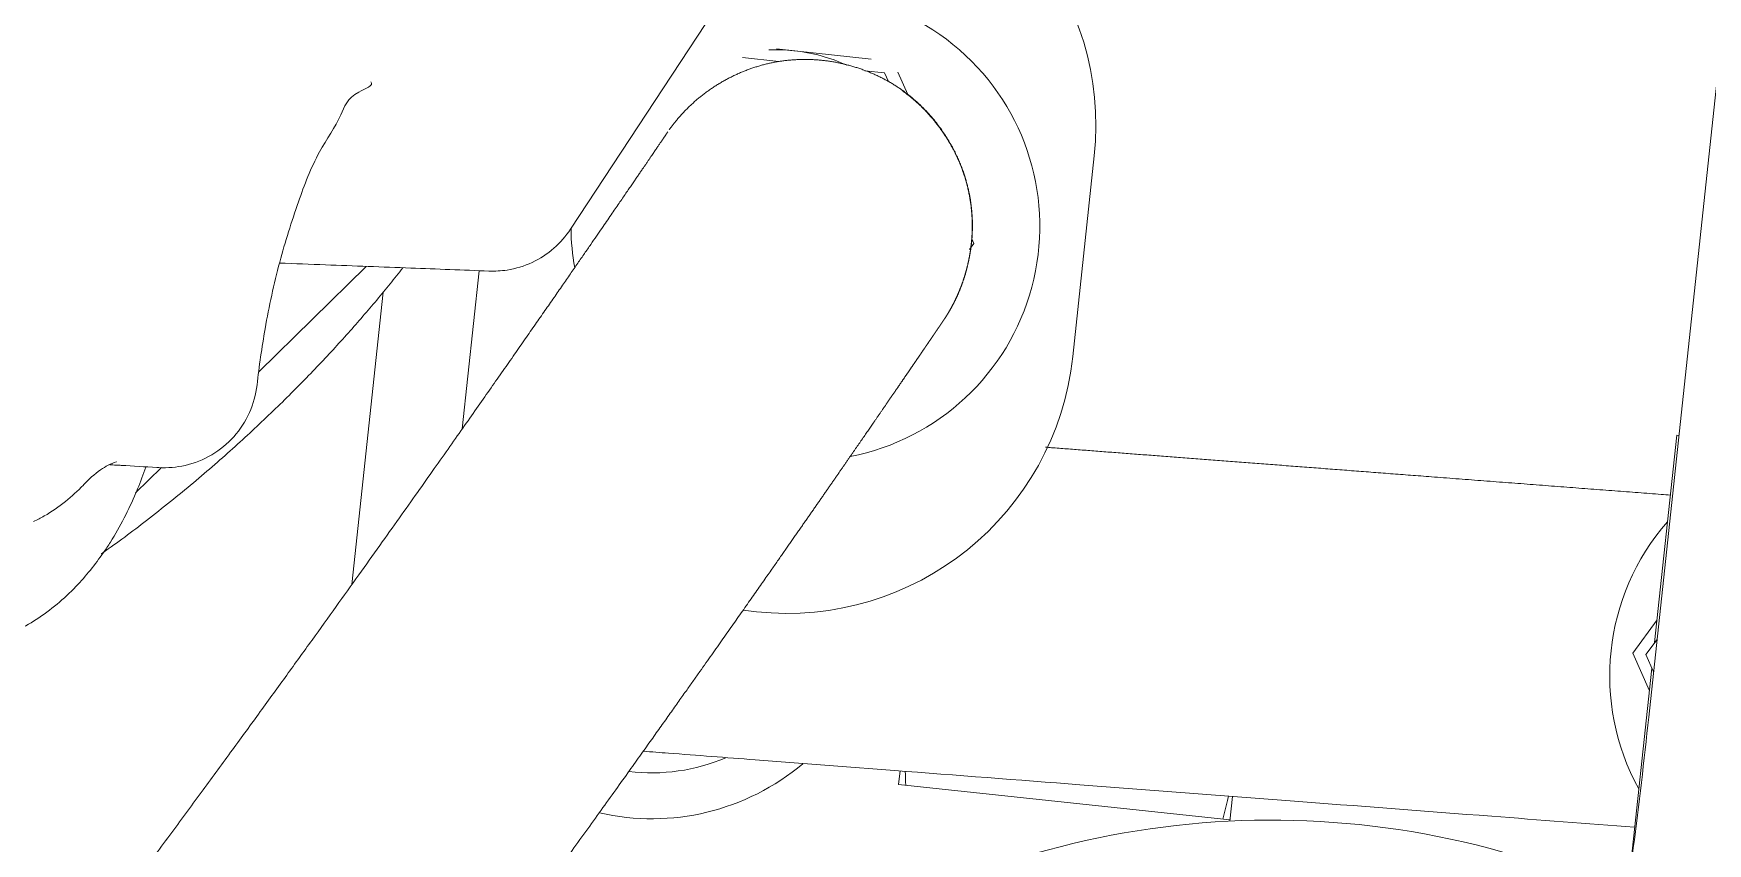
# Model space of a CAD drawing. Header units: millimetres. Extents: x 8265 to 78888, y 1905 to 34251.
# Drawn here: x 38898.07 to 38908.85, y 24235.48 to 24240.69 of the extents above; entities that cross this region are included whole.
import ezdxf

# ---------------------------------------------------------------- set-up
doc = ezdxf.new("R2010")
doc.units = ezdxf.units.MM
doc.layers.add('495_IMPIANTI_001-AM_0', color=6, linetype='Continuous', lineweight=0)

# ---------------------------------------------------------------- blocks, each defined once
blk = doc.blocks.new('gruppo elettrogeno')
at = {"layer": '495_IMPIANTI_001-AM_0'}
for p, q in [((57.85338645234879, -241.5630664456339), (57.85338645234879, -240.0717506110022)), ((60.45038645235036, -240.4557618598346), (60.45038645235036, -240.2951723342021)), ((60.45038645235036, -240.3032506110039), (62.59438645235059, -240.3032506110039)), ((62.59438645235059, -240.3912483692629), (62.59438645235059, -240.3032506110039)), ((57.84002476836031, -249.4792306110039), (57.84002476836031, -241.2487506110056)), ((66.2308864523493, -243.1010033670618), (66.2308864523493, -241.2085577338521)), ((63.70985570047014, -241.3117506110038), (63.62336424842943, -241.3117506110038)), ((57.98628362160889, -241.6462511635045), (57.85338645234879, -241.4160665141726)), ((68.31069748542905, -241.3943395949436), (68.31165466065977, -241.393754603193)), ((57.90083610075999, -241.6462506110047), (57.84002476836031, -241.540922293615)), ((57.84002476836031, -241.7515789283834), (57.90083610075999, -241.6462506110047)), ((57.85338645234879, -241.8764358128437), (57.98628362160889, -241.6462511635045)), ((67.52991605574971, -241.8285333295435), (67.67774477274907, -241.6487053702631)), ((68.01693163422897, -241.6623264730633), (68.01742636432027, -241.6616900570743)), ((57.85338645234879, -243.0717506110022), (57.85338645234879, -241.7294358128429)), ((67.8224825217003, -241.832299758903), (67.82193498812921, -241.8323255838231)), ((65.63088645234893, -243.3051622753346), (65.63088645234893, -242.2808289043542)), ((66.35684204266909, -243.2555328337339), (66.9714560993707, -242.5078784279549)), ((57.84002476836031, -243.0717506110022), (57.85338645234879, -243.0717506110022)), ((61.77336424842906, -243.1617506110024), (61.77336424842906, -244.4617506110017)), ((65.56719895744027, -243.3095085188224), (65.56804566979008, -243.3094521772955)), ((65.07436497351955, -243.6338914397538), (63.47284673785907, -246.7505787663222)), ((62.50754188063001, -243.776326960543), (62.4839148992196, -243.8172500927622)), ((62.4839148992196, -243.8172500927622), (62.50040335658923, -243.8458089386741)), ((63.00935197683975, -244.7273338073728), (63.08791298039068, -244.8634054570221)), ((63.14129545825017, -244.7968676573955), (63.17153877061901, -244.8492506110024)), ((63.17153877061901, -244.8492506110024), (63.30038625610905, -244.8492506110024)), ((63.85731823967944, -244.8492506110024), (64.09108531500897, -244.8492506110024)), ((63.26678231440019, -244.9287500927649), (63.8799461824492, -244.9287500927649))]:
    blk.add_line(p, q, dxfattribs=at)
for centre, radius, start, end in [((59.59838645234959, -234.8617506110031), 5.5, 251.5014292590386, 308.2694788839674), ((64.31148645235044, -241.414750611003), 1.50875, 83.20477521606219, 136.2201251338217), ((64.31148645235044, -241.414750611003), 1.21285, 89.15743502886781, 119.2177799740984), ((56.61796380261876, -241.6462506110047), 1.50875, 325.0336045898588, 34.96639541014119), ((63.62336424842943, -243.1617506110024), 1.85, 90, 180), ((63.57336424843015, -243.8117506110038), 1.50875, 107.1263327077275, 299.0101046303782), ((63.57336424843015, -243.8117506110038), 1.50875, 6.596904589459482, 16.24322648035175), ((63.62336424842943, -244.4617506110017), 1.85, 180, 270), ((63.76736424842966, -243.8172506110031), 1.1115, 251.7410432476041, 269.9446717264698), ((63.76736424842966, -243.8172506110031), 1.1115, 270.0553282735302, 278.2922433257318)]:
    blk.add_arc(centre, radius, start, end, dxfattribs=at)
for points, start_tangent, end_tangent in [([(64.52365217985061, -244.3142980951643), (64.5246309601389, -244.3124556721823), (64.52583479178065, -244.3101901709133), (64.52726939555032, -244.3074910962614), (64.52893951206897, -244.304349811443), (64.53084948340984, -244.3007584426532), (64.53300349078927, -244.2967094315945), (64.53540566481024, -244.2921953283048), (64.53806014178008, -244.2872086854632), (64.54097109496979, -244.2817420001238), (64.54414275322051, -244.2757876792029), (64.54757941265962, -244.2693380178944), (64.55128545664957, -244.2623851628641), (64.55526540912979, -244.2549210106527), (64.55952375794004, -244.2469375390947), (64.56406505634914, -244.2384266199633), (64.56889512167982, -244.2293777744935), (64.57403550070012, -244.2197510929445), (64.57952121086055, -244.2094815180835), (64.58539277175987, -244.1984938053547), (64.5916962525589, -244.1867024601024), (64.59848231091019, -244.1740135630544), (64.60578754597918, -244.1603596434843), (64.6136342690188, -244.1457000614037), (64.6220440472789, -244.1299956687735), (64.63103808718006, -244.1132080964426), (64.64063714631993, -244.0952999202827), (64.65086494078969, -244.0762283113518), (64.66176754316984, -244.0559089119824), (64.67340319470895, -244.0342349264947), (64.6858348409296, -244.0110910910453), (64.69913024462039, -243.9863535082741), (64.71336524473008, -243.9598836389823), (64.72863975035034, -243.9314986641921), (64.74506878194006, -243.900988299084), (64.76277687868969, -243.868125316204), (64.78189387679959, -243.8326735001729), (64.80254964812048, -243.7943975071439), (64.82488145730895, -243.753049334523), (64.84904679646024, -243.7083447396517), (64.875252915499, -243.6599089611527), (64.9037310659005, -243.607324849404), (64.93472178097909, -243.5501604441242), (64.96845880711044, -243.4879989168921), (65.0051779232399, -243.420422567805), (65.04498709835934, -243.3472516640841), (65.0878593417001, -243.2685562748347), (65.13373953701921, -243.1844589521434), (65.18259841658073, -243.0950356174517), (65.23447050564027, -243.0002466265514), (65.2893899442297, -242.9000547527949), (65.34749834033937, -242.7942290519322), (65.40908231218964, -242.6822786379353), (65.47446017157017, -242.5636610090341), (65.54403502694913, -242.4376872632829), (65.61826516545989, -242.3035780745531), (65.69763275158039, -242.1605223988017), (65.78269054279008, -242.007595756183), (65.87407027476002, -241.8437489394137), (65.9724358848598, -241.667896260712), (66.07852742650903, -241.4788418675644), (66.19312989653008, -241.2753418773655), (66.31649783556895, -241.0571275311131), (66.44769226943026, -240.8260568970954), (66.58554458212893, -240.5843831360116), (66.72986556557044, -240.3326375051556), (66.88179555862007, -240.0690674306616), (67.04257924225021, -239.7918172486834), (67.21346047802945, -239.4991313057735), (67.3948466956299, -239.1907932847143), (67.5826824734504, -238.8741799461941), (67.7712701226992, -238.5592297730846), (67.95481521184047, -238.2557193726543), (68.12832236609029, -237.971748683035), (68.29026785737005, -237.7094754640539), (68.44016904019009, -237.4692783926339), (68.5779006460998, -237.2509244158036), (68.70430615853002, -237.0526476483947), (68.82176418108065, -236.8703577797141), (68.93255317375042, -236.7002642936541), (69.03736773735909, -236.5411104834247), (69.1363619731892, -236.3924842992828), (69.22971878713906, -236.2539328563953), (69.31771955783006, -236.1248637117033), (69.40068372729002, -236.0046409790821), (69.47893652051062, -235.8926352322242), (69.5528229868687, -235.7882049747432), (69.62268868861065, -235.6907259056434), (69.68886462866067, -235.5996123386039), (69.75158914667918, -235.5144219423828), (69.81103560205884, -235.4348109043722), (69.86736396430024, -235.3604606782037), (69.92071927956022, -235.2910791034237), (69.97123672558882, -235.2263929259325), (70.01902431450071, -235.1661688198046), (70.06418107415993, -235.1101886144943), (70.10679772964977, -235.0582478393417), (70.14695894963006, -235.0101524651554), (70.18473998845911, -234.9657224371122), (70.19406512699061, -234.954885045533)], (0.4691126686862774, 0.8831383266952234), (0.65315203843975, 0.7572267921052446)), ([(66.97633891238002, -235.7651896127436), (66.77008666978872, -236.087432724843), (66.52024833118958, -236.4847347761324), (66.2891814659597, -236.8582878238931), (66.07495435927922, -237.2093589289334), (65.89682081188039, -237.5044799268226), (65.73002778250884, -237.7832711069941), (65.57138097638017, -238.0505282991735), (65.42012361572051, -238.3071331061155), (65.27547633817994, -238.554090222734), (65.14037103082046, -238.7860836816553), (65.03049041616032, -238.9756759359925), (64.92827869685061, -239.1527497911457), (64.83180886414993, -239.3204919337049), (64.73963218943027, -239.4813154258345), (64.65044047012998, -239.637429114563), (64.56405429697952, -239.789090839663), (64.48096011880989, -239.9353919373325), (64.40162783720916, -240.0754472485723), (64.32649985148964, -240.2084158475745), (64.26264066047952, -240.3216937398038), (64.20700867278902, -240.4205660292146), (64.15450429611883, -240.5140394366545), (64.1047564008204, -240.6027476383542), (64.05740444068033, -240.6873112858639), (64.01391438203973, -240.7650874036526), (63.97819946213895, -240.8290366564624), (63.94403030146896, -240.8902837231044), (63.91122468464891, -240.9491468581446), (63.87960600718907, -241.0059359317647), (63.84900226800892, -241.0609540522355), (63.81924604417873, -241.1144974557146), (63.79017449327876, -241.1668553697027), (63.76164352745036, -241.2182843404016), (63.7336412711993, -241.2688032551423), (63.70622389998971, -241.318308209703), (63.67944608720063, -241.3666977455441), (63.65336033188942, -241.4138740937242), (63.62801696094903, -241.4597432038436), (63.60346413805928, -241.5042147623544), (63.57974793074027, -241.5472021029536), (63.55749522792939, -241.587564565064), (63.53949518069021, -241.6202331976137), (63.52228670107979, -241.6514817214129), (63.50576324735994, -241.6815015393231), (63.48983043398039, -241.7104624200629), (63.47439617569034, -241.7385303385936), (63.45937060765937, -241.7658675847824), (63.44466602630928, -241.7926328403855), (63.43020569660985, -241.8189651119437), (63.41596737600958, -241.8449043664232), (63.40194869449988, -241.8704544220645), (63.38814730876948, -241.8956190632643), (63.37456087091959, -241.9204020971929), (63.36118702946987, -241.9448073517242), (63.34802343025876, -241.9688386733915), (63.33506771738939, -241.9924999254627), (63.32231753409906, -242.0157949859722), (63.30977052362869, -242.0387277458949), (63.29742433007959, -242.0613021072431), (63.2852765992393, -242.0835219813644), (63.27332497934913, -242.1053912871148), (63.26156712193006, -242.1269139492442), (63.25000065598942, -242.1480939452349), (63.23862278045999, -242.1689360519022), (63.22743035667918, -242.1894456770324), (63.21642026349946, -242.2096282089924), (63.20558940881892, -242.2294889954655), (63.19493473015973, -242.2490333417745), (63.1844531953393, -242.2682665094117), (63.17414180305968, -242.2871937145619), (63.16399758346961, -242.305820126724), (63.15401759865927, -242.3241508674228), (63.14419894322054, -242.3421910089319), (63.13453874462903, -242.3599455731646), (63.12503416369873, -242.377419530495), (63.11568239504049, -242.3946177987536), (63.10648066734029, -242.4115452422056), (63.09742624377941, -242.4282066706337), (63.0885164261199, -242.4446068315237), (63.07975122517018, -242.4607454920233), (63.0711379184595, -242.4766090364947), (63.06268474271928, -242.4921820694044), (63.0543996171491, -242.5074497663745), (63.04629014838974, -242.5223978666227), (63.03836363662958, -242.5370126630123), (63.03062708308062, -242.5512809896945), (63.02308719876964, -242.5651902073523), (63.01575041469005, -242.5787281858657), (63.0086228932505, -242.5918832844445), (63.0018352590796, -242.6044140578933), (62.9965261690395, -242.6142173111157), (62.99173922900991, -242.6230579587836), (62.98712705712023, -242.6315772318749), (62.98258325087954, -242.6399715651942), (62.97810559669961, -242.6482449934856), (62.97369249422991, -242.6564004213042), (62.96934236637026, -242.6644407126632), (62.96505365899066, -242.6723686912819), (62.96082484084945, -242.6801871409234), (62.95665440334051, -242.6878988055914), (62.95254086028035, -242.6955063898649), (62.94848274777905, -242.7030125591746), (62.94447862402922, -242.7104199400355), (62.94052706912044, -242.7177311203641), (62.93662668485013, -242.7249486497321), (62.93277609433062, -242.7320750400622), (62.92897394139072, -242.7391127666424), (62.92521889171985, -242.7460642660744), (62.92150963206041, -242.7529319374744), (62.91784487010045, -242.7597181428655), (62.91422333426999, -242.7664252073346), (62.91064391045984, -242.7730551657451), (62.90710598089026, -242.7796091348036), (62.90360903920919, -242.7860880255548), (62.90015258357016, -242.7924927413924), (62.89673611657054, -242.798824178074), (62.89335914532967, -242.8050832237141), (62.8900211814198, -242.8112707587725), (62.88672174089879, -242.8173876560222), (62.88346034431925, -242.8234347805856), (62.88023651667027, -242.829412989865), (62.87704978743932, -242.8353231335941), (62.8738996905704, -242.841166053805), (62.87078576444037, -242.8469425848316), (62.86770755190992, -242.8526535533247), (62.86466460026895, -242.8582997782332), (62.86165646122026, -242.8638820708338), (62.85868269091952, -242.8694012346941), (62.85574284994073, -242.8748580657129), (62.8528365032289, -242.8802533521421), (62.84996322016013, -242.8855878745317), (62.84712257446881, -242.8908624058031), (62.84431414430037, -242.8960777112452), (62.84153751210033, -242.9012345484925), (62.8387922688089, -242.9063336599838), (62.83607803605992, -242.9113757315145), (62.83339444962985, -242.9163614230429), (62.8307411486694, -242.921291388674), (62.82811777563984, -242.926166276703), (62.82552397634026, -242.9309867296552), (62.82295939990945, -242.9357533842349), (62.82042369876945, -242.9404668713551), (62.81791652866923, -242.9451278161623), (62.81543754865015, -242.9497368380116), (62.81298642106049, -242.9542945504954), (62.81056281150995, -242.9588015614036), (62.80816638892065, -242.9632584728251), (62.80579682545977, -242.9676658810322), (62.80345379655955, -242.9720243766214), (62.80113698089917, -242.9763345444235), (62.79884606041924, -242.9805969635427), (62.79658072026905, -242.9848122074045), (62.79434064883935, -242.9889808437156), (62.79212553772049, -242.9931034345145), (62.78993508169879, -242.9971805361538), (62.78776897878015, -243.0012126993615), (62.78562693011918, -243.0052004691943), (62.78350864005915, -243.0091443850915), (62.78141381607929, -243.0130449808939), (62.77934216884023, -243.0169027848324), (62.77729341210033, -243.0207183195644), (62.7752672664592, -243.0244920952618), (62.77326346492919, -243.0282245993048), (62.7712817447391, -243.0319163113754), (62.76932184581892, -243.0355677063244), (62.76738351083986, -243.0391792542223), (62.76546648515068, -243.0427514203047), (62.76357051677951, -243.0462846650125), (62.76169535645931, -243.0497794440316), (62.75984075756969, -243.0532362082531), (62.75800647616052, -243.0566554038242), (62.75619227093921, -243.0600374721553), (62.75439790323071, -243.063382849924), (62.75262313701933, -243.0666919691148), (62.75086773889961, -243.0699652569829), (62.74913147806001, -243.073203136134), (62.7474141263192, -243.0764060244846), (62.74571545805884, -243.0795743353019), (62.74403525026901, -243.0827084772254), (62.74237328247909, -243.0858088542636), (62.74072933680873, -243.088875865812), (62.73910319790957, -243.0919099067041), (62.73749465296896, -243.094911367175), (62.735903491719, -243.0978806328831), (62.73432950638926, -243.100818084994), (62.73277249175044, -243.1037241000931), (62.7312322450307, -243.1065990502948), (62.72970856597931, -243.109443303184), (62.72820125679027, -243.1122572219037), (62.72671012215869, -243.1150411651042), (62.72523496922076, -243.1177954869936), (62.72377561006942, -243.1205205326742), (62.72233192740896, -243.1232165154624), (62.72090387887874, -243.1258835089038), (62.7194914242591, -243.1285215825128), (62.71809452162961, -243.1311308090635), (62.71671312762919, -243.1337112640731), (62.71534719716874, -243.1362630263038), (62.71399668320009, -243.1387861782323), (62.71266153705983, -243.1412808054456), (62.71134170844925, -243.1437469965431), (62.71003714549988, -243.1461848432127), (62.70874779476981, -243.1485944400856), (62.70747360124005, -243.1509758847542), (62.70621450840008, -243.1533292777322), (62.70497045820048, -243.1556547224036), (62.70374139110936, -243.1579523249939), (62.70252724615057, -243.160222194515), (62.70132796086909, -243.1624644427329), (62.70014347140932, -243.1646791841531), (62.69897371252046, -243.1668665359439), (62.69781861754018, -243.169026617893), (62.69667811850013, -243.171159552393), (62.69555214606044, -243.1732654643647), (62.69444062959883, -243.1753444812648), (62.69334349719975, -243.1773967329655), (62.69226067571071, -243.1794223517836), (62.69119209070959, -243.1814214723718), (62.69013766659918, -243.1833942317435), (62.68909732658904, -243.1853407691315), (62.68807099273909, -243.1872612260422), (62.68705858595968, -243.189155746114), (62.68606002608976, -243.1910244751425), (62.68507523186054, -243.1928675609752), (62.68410461635904, -243.1946842262632), (62.68315380219974, -243.196463942114), (62.68223136486995, -243.1981906493429), (62.68134566025037, -243.1998486962229), (62.68050479860904, -243.2014228873422), (62.67975998960901, -243.2028173309636), (62.67917578130073, -243.2039111444146), (62.67865592589988, -243.2048845063046), (62.67817124382964, -243.2057920417437), (62.67770965732052, -243.2066563601848), (62.67726655875958, -243.2074860857729), (62.67683931083047, -243.2082861541721), (62.67642532036916, -243.2090614190429), (62.67602204041032, -243.2098166481019), (62.67562755546896, -243.2105554270429), (62.67524112679894, -243.2112791381742), (62.67486215817917, -243.2119888969619), (62.67449006202878, -243.2126858028723), (62.6741242590997, -243.2133709398522), (62.67376417826927, -243.2140453768016), (62.67340925626013, -243.2147101680139), (62.67305893746925, -243.2153663535437), (62.67271267374963, -243.2160149595447), (62.67236992433027, -243.2166569985029), (62.67203015933956, -243.2172934625642), (62.67169304464005, -243.2179249773444), (62.6713585235193, -243.2185516487343), (62.6710265613201, -243.2191735413626), (62.67069712369994, -243.2197907192649), (62.67037017664916, -243.2204032458549), (62.67004568648008, -243.221011183975), (62.66972361983971, -243.2216145958237), (62.66940394366975, -243.2222135430648), (62.6690866252502, -243.2228080867217), (62.66877163215941, -243.2233982872649), (62.66814849389993, -243.2245658979928), (62.66753427578988, -243.2257168474544), (62.66692872960994, -243.2268515988044), (62.66633161197024, -243.2279706062845), (62.66574268421027, -243.2290743153035), (62.66516171236981, -243.2301631626042), (62.66458846709975, -243.2312375763622), (62.66402272362029, -243.2322979762839), (62.66346426161908, -243.2333447737228), (62.6629128652603, -243.2343783718034), (62.66236832307914, -243.2353991654754), (62.66183042796001, -243.2364075416417), (62.66129897706014, -243.2374038792341), (62.66077377180954, -243.2383885493045), (62.66025461780009, -243.2393619150944), (62.65974132480915, -243.2403243321032), (62.65923370671953, -243.2412761482055), (62.65873158149952, -243.2422177036324), (62.6582347711701, -243.2431493311242), (62.65774310181041, -243.2440713558544), (62.65725643267069, -243.2449840408126), (62.65677470662013, -243.2458874922531), (62.65629788109072, -243.246781789102), (62.65582591392922, -243.2476670095357), (62.65535876341892, -243.248543230945), (62.65489638821964, -243.2494105299929), (62.6544387474205, -243.2502689825642), (62.65398580052897, -243.2511186638048), (62.65353750742906, -243.2519596480934), (62.65309382795931, -243.2527920100229), (62.65265472151987, -243.253615824914), (62.65222014921892, -243.2544311649845), (62.6517900725994, -243.2552381015639), (62.65136445362077, -243.256036705302), (62.65094325462996, -243.2568270460733), (62.65052643837043, -243.2576091930541), (62.65011396796035, -243.2583832147038), (62.64970580692898, -243.2591491787325), (62.64930191918938, -243.2599071521845), (62.64890226902935, -243.2606572013328), (62.64850682112046, -243.2613993917921), (62.64811554051994, -243.262133788442), (62.64772839269062, -243.2628604554748), (62.64734534343916, -243.2635794563548), (62.64696635895962, -243.2642908538846), (62.64659140582989, -243.2649947101427), (62.64622045100987, -243.2656910865235), (62.64585346181047, -243.2663800437449), (62.6454904059392, -243.2670616418045), (62.64513125144913, -243.2677359400413), (62.64477596677898, -243.2684029971215), (62.64442452072035, -243.2690628710052), (62.64407688245956, -243.2697156189834), (62.64373302151034, -243.2703612976738), (62.64339290777934, -243.2709999630324), (62.64305651150971, -243.2716316703454), (62.64272380331931, -243.2722564742044), (62.64239475418981, -243.2728744285641), (62.64206933543937, -243.2734855867138), (62.64174751876999, -243.2740900012841), (62.64142927620014, -243.2746877242253), (62.64111458015032, -243.2752788068728), (62.64064912623871, -243.2761530909129), (62.64019150023887, -243.277012716354), (62.63974161338047, -243.277857848142), (62.63929937869943, -243.2786886480144), (62.63886471093974, -243.2795052744123), (62.63843752660978, -243.2803078825937), (62.63801774392959, -243.2810966245934), (62.63760528320017, -243.2818716485644), (62.63720008316886, -243.2826330680446), (62.63680210675011, -243.283380951184), (62.63641131787881, -243.2841153642339), (62.63602767962948, -243.2848363750645), (62.6356511542599, -243.2855440531139), (62.63528170318932, -243.2862384694026), (62.63491928702933, -243.286919696523), (62.63456386556027, -243.2875878085842), (62.63421539778028, -243.2882428812527), (62.6338738418799, -243.2888849916826), (62.63353915526932, -243.2895142185344), (62.63321129458018, -243.2901306419453), (62.63289021568926, -243.2907343435227), (62.63257587368935, -243.2913254062923), (62.63216715165981, -243.2920939758415), (62.63177021490992, -243.2928404308414), (62.63138495093881, -243.2935649797628), (62.63101124499917, -243.2942678353729), (62.63064898015, -243.2949492146045), (62.63029803730024, -243.2956093385046), (62.62995829527063, -243.2962484321442), (62.62962963081918, -243.296866724505), (62.62931191875032, -243.2974644483629), (62.62892998654024, -243.2981830393446), (62.62856471618943, -243.2988703315141), (62.62821585090023, -243.2995268029745), (62.62788312976045, -243.3001529397452), (62.62756628797979, -243.3007492353436), (62.62720666039968, -243.3014261048747), (62.62686904232942, -243.3020616010444), (62.62655295779041, -243.3026566122544), (62.62621082921032, -243.3033007041931), (62.6258970723502, -243.3038914358849), (62.62557278966051, -243.3045020412728), (62.62525074665973, -243.3051084896842), (62.62491646799936, -243.305738048025), (62.62471213627941, -243.3061229095738)], (-0.5424308648483868, -0.8401004445063884), (-0.4689153405587133, -0.8832431168079975)), ([(57.84002476836031, -241.2487506110056), (57.87588841262004, -239.5525121796427), (57.98072555773979, -237.9146838805036), (58.14605500998914, -236.3927389711253), (58.19440203655904, -236.041280579394)], (1.83697019872103e-16, 1), (0.1420791162920347, 0.9898553049378856)), ([(64.25156188808978, -240.3413835554757), (64.08925480925973, -240.3462674099328), (63.53033228453933, -240.3630855283236), (62.63055314539997, -240.3901601045154), (61.43484616987007, -240.426139223383), (60.07716264080955, -240.4669922566545), (58.77582279620947, -240.5061498945515), (57.85514000888907, -240.5338580827747)], (-0.9995475968918145, -0.03007659468421826), (-0.9995482138296709, -0.03005608474027742)), ([(60.47555672340968, -240.454978859093), (60.47680383919942, -240.4446746064723), (60.49646022178058, -240.3032506110039)], (0.1188863408107742, 0.9929078698291319), (0.1528819497493013, 0.988244458340573)), ([(62.56121296721903, -240.392191107524), (62.54831268292037, -240.3032506110039)], (-0.1337928060039658, 0.9910093264251276), (-0.1528819497093276, 0.9882444583467569)), ([(67.84297347512984, -241.2427714153828), (67.99530339333069, -241.0080562402445), (68.22777409007904, -240.7685016083933), (68.49078959673898, -240.6080047150326), (68.76977270156021, -240.5328973200531), (68.83094515754965, -240.5280495729721)], (0.477749883048318, 0.8784959016679124), (0.998940085321644, 0.04602940296795797)), ([(67.85609832949922, -241.2331466833248), (67.84670688267943, -241.2413529575433), (67.71741034885963, -241.3573773572434), (67.5881863143004, -241.4788519558651)], (-0.7536257033004767, -0.6573038105205703), (-0.721208602365305, -0.6927179453964531)), ([(67.80533206216933, -241.3155987808323), (67.84297347512984, -241.2427714153828)], (0.4406727181490929, 0.8976678425114103), (0.477749883064826, 0.8784959016589351)), ([(67.67557913488963, -241.6480539995546), (67.80533206216933, -241.3155987808323)], (0.288029087538428, 0.9576216605381171), (0.4406727181162847, 0.8976678425275162)), ([(68.31070013759017, -241.3943439267141), (68.24648565801908, -241.4372375123248), (68.1212398764892, -241.5441625987924), (68.01742885516978, -241.6616919949638)], (-0.8528462024077181, -0.5221621922724141), (-0.6143092832981136, -0.7890653359854037)), ([(67.58818975746908, -241.4788485887921), (67.4479984200807, -241.6162076503724), (67.31485361683917, -241.7519279288035), (67.19006693893971, -241.8840251994525), (67.07225929267042, -242.0132194269836), (66.96012457405959, -242.1405697253149), (66.8526591726204, -242.2669820332931), (66.74951170611894, -242.3925570862348), (66.65079569245972, -242.5168682697631), (66.55684274688974, -242.6393574338954), (66.46795379104879, -242.7593232472946), (66.38414064742938, -242.8762847638545), (66.30473834219993, -242.9908141403148), (66.22897405026015, -243.1038567281221), (66.15625607934999, -243.2161241454642), (66.1211861622105, -243.2716641060551)], (-0.7212201769706632, -0.6927058945399593), (-0.5306845027063503, -0.8475694417493552)), ([(67.63086434627985, -241.8193834264939), (67.66757364421937, -241.6752602876923), (67.67557913488963, -241.6480539995546)], (0.2172357484452762, 0.9761191677236037), (0.2880290875157094, 0.9576216605449503)), ([(68.0170347325402, -241.6624056604023), (67.91736954499902, -241.7711638889932), (67.82198127804986, -241.8326063434952)], (-0.6091352164820496, -0.7930663831239895), (-0.9134526612637017, -0.406945003200999)), ([(66.97466271327903, -242.4213463334245), (67.00417626668968, -242.238951391123), (67.08758096060956, -242.0744730439446), (67.21692737030025, -241.9431483864255), (67.3801258782205, -241.8572552719934), (67.54543275545075, -241.8255612073417)], (0.005833049832561281, 0.999982987620115), (0.9987966656447285, 0.04904304942571019)), ([(67.55919816073038, -241.8248847934128), (67.54534315286037, -241.8255624094936)], (-0.998806151823549, -0.04884947368635322), (-0.9988061711098204, -0.04884907934588298)), ([(67.78800981717905, -241.8136933534415), (67.55919816073038, -241.8248847934128)], (-0.9988058311853408, -0.04885602920992037), (-0.9988061518334517, -0.04884947348387926)), ([(67.82086752432951, -241.8120861214238), (67.78800981717905, -241.8136933534415)], (-0.9988057847869608, -0.04885697776268695), (-0.9988058311781545, -0.04885602935683685)), ([(67.86225680107964, -241.8100615238154), (67.82086752432951, -241.8120861214238)], (-0.9988057262116412, -0.0488581752303148), (-0.9988057847852571, -0.04885697779751594)), ([(66.9746558868701, -242.4213466516931), (66.96109929293016, -242.7873497491937), (66.91352786260904, -243.2234173783445), (66.83495724155, -243.6216983748936), (66.73379715514966, -243.956130632524), (66.6238808777307, -244.2073255838923), (66.52430577324048, -244.366212877635), (66.45382594643888, -244.4395073623027)], (-0.006009551744680861, -0.999981942480877), (0.761499313897117, -0.6481657156423968)), ([(57.85338645234879, -242.6842466432654), (57.91324909379, -242.6824453615745), (57.98688984784894, -242.6802294930649), (58.06136404225981, -242.6779885461228), (58.13659870218908, -242.6757247165924), (58.21252475075016, -242.6734400830146), (58.28907682926001, -242.6711366120226), (58.36619312442053, -242.6688161636239), (58.44381520225033, -242.6664804960938), (58.52188784837927, -242.6641312708643), (58.60035891452026, -242.661770057065), (58.67917917070008, -242.6593983360517), (58.75830216319991, -242.657017505634), (58.83768407774915, -242.6546288841828), (58.91728360743036, -242.6522337146425), (58.99706182436057, -242.6498331683624), (59.07698205925044, -242.6474283487232), (59.15700978419045, -242.6450202946844), (59.23711249926055, -242.6426099841638), (59.31725141284915, -242.6401985844323), (59.39514254776986, -242.6378548209113), (59.46444886101926, -242.6357693768014), (59.52980090759047, -242.633802917554), (59.59459318910012, -242.6318533017738), (59.65883754667993, -242.6299201731536), (59.72254002231966, -242.6280033499033), (59.78570822929942, -242.6261026029251), (59.84835123330049, -242.6242176594324), (59.91047944017009, -242.6223482063224), (59.97210448989972, -242.6204938933233), (60.03323915629881, -242.6186543360827), (60.09389725203073, -242.6168291189724), (60.1540935385292, -242.6150177978243), (60.21384364054938, -242.6132199024623), (60.27316396487913, -242.6114349392346), (60.33207162275903, -242.6096623932253), (60.39058435570951, -242.607901730612), (60.4487204652105, -242.6061524006955), (60.50649874512965, -242.6044138379521), (60.56393841660974, -242.6026854640231), (60.62105906539, -242.6009666895634), (60.67788058123006, -242.5992569160926), (60.73442309914026, -242.5975555377345), (60.79070694228903, -242.595861942963), (60.84675255775983, -242.5941755165231), (60.90257100696908, -242.5924959255726), (60.9581460397003, -242.5908236590922), (61.01345669195871, -242.5891593478746), (61.06848224494024, -242.5875036153748), (61.1232022423992, -242.5858570771134), (61.17759650773041, -242.5842203402144), (61.23164516064026, -242.5825940028744), (61.28532863347027, -242.580978653893), (61.33862768706967, -242.5793748721926), (61.39152342626949, -242.5777832263129), (61.44399731490012, -242.5762042740253), (61.49603119033054, -242.5746385618449), (61.54760727746907, -242.5730866246349), (61.59870820230026, -242.5715489851655), (61.64931700480884, -242.5700261537831), (61.69941715115056, -242.5685186279925), (61.74899254537013, -242.5670268921322), (61.79802754087905, -242.565551416993), (61.84650695096025, -242.5640926595634), (61.88612148251923, -242.5629006485115)], (0.9995475956951551, 0.03007663445325895), (0.9995475957022361, 0.03007663421793188)), ([(66.9142035918303, -243.2172504240234), (66.61787524200918, -243.237638877742), (66.07081914895934, -243.275139845734), (65.5672666790706, -243.3095038944348)], (-0.9976352245060888, -0.0687310615710684), (-0.9976893063792703, -0.067941503784141)), ([(62.62471213627941, -243.3061229095738), (62.62459991547985, -243.3063342921423), (62.62428458879003, -243.3069283002051), (62.62396657550016, -243.3075274847151), (62.62363139059016, -243.308159520243), (62.62322584250069, -243.3089255867644), (62.62268343956021, -243.3099526171036), (62.62205479743898, -243.3111464748226), (62.62160861564007, -243.3119961385537), (62.62107487922913, -243.313015075325), (62.62047033823001, -243.3141725482719), (62.61980577595932, -243.3154490932147), (62.61908788852998, -243.3168329939845), (62.61832037394015, -243.3183182668845), (62.61749380430047, -243.3199244727048), (62.61659736094043, -243.3216743310923), (62.61563761434991, -243.3235569334329), (62.61462189949998, -243.3255597738325), (62.61355000074036, -243.3276852003737), (62.61242120093993, -243.3299367236041), (62.6112389396294, -243.3323096793729), (62.61001101498005, -243.3347905503733), (62.60874447814058, -243.3373670606643), (62.60744301998056, -243.3400335595043), (62.60610951351009, -243.3427859757549), (62.6047468015804, -243.3456202217321), (62.60335769475023, -243.3485321882736), (62.60194493265953, -243.3515178174139), (62.60050878786024, -243.3545782245646), (62.59904563676901, -243.3577230013734), (62.59755164117996, -243.3609625789841), (62.59602312525021, -243.3643074565125), (62.59445663846054, -243.367768086865), (62.59285155856014, -243.3713490629025), (62.59121117894028, -243.3750463735641), (62.58953906080933, -243.3788553020249), (62.58783871962987, -243.3827710997948), (62.58611334687885, -243.386789623034), (62.58436514998903, -243.3909089203817), (62.58259612282927, -243.3951275077025), (62.58080825364959, -243.3994438867021), (62.57900352336947, -243.4038565439851), (62.57718390375885, -243.4083639500723), (62.57535135583021, -243.4129645586445), (62.57350771849997, -243.4176570865138), (62.57165279555011, -243.4224455031153), (62.56978470855029, -243.4273384852431), (62.56790170866043, -243.4323449303929), (62.56600224933027, -243.4374737951957), (62.56408499582903, -243.4427340955526), (62.56214883544999, -243.4481349067219), (62.56019370612012, -243.4536830225852), (62.55822276034996, -243.4593764671636), (62.55623984689009, -243.4652111634941), (62.5542487611001, -243.4711829885355), (62.55225323903869, -243.4772877713449), (62.55025694485994, -243.483521313753), (62.54826309700002, -243.4898805787934), (62.54627431884001, -243.4963643016754), (62.54429318710936, -243.5029713375925), (62.54232227803914, -243.5097005131729), (62.54036416589952, -243.5165506255335), (62.53842142145913, -243.5235204413048), (62.53649661046984, -243.5306086957944), (62.53459229228974, -243.537814092143), (62.53271101832979, -243.5451353006038), (62.53085529531018, -243.5525711017845), (62.52902671958873, -243.560124034394), (62.52722604647897, -243.5678007106735), (62.5254542085695, -243.5756079621724), (62.5237123741299, -243.5835526362725), (62.52200195522892, -243.5916415927541), (62.52032461630915, -243.5998817000736), (62.51868228322019, -243.6082798313846), (62.51707715277917, -243.6168428601422), (62.51551181901959, -243.6255769917125), (62.51398979439909, -243.6344845261747), (62.51251496499935, -243.6435663102138), (62.51109132316924, -243.6528231385428), (62.50972296895998, -243.6622557525743), (62.50841411203874, -243.6718648368851), (62.50716907358037, -243.6816510156832), (62.50599229132058, -243.6916148220052), (62.50488842601953, -243.7017556796936), (62.50386234353027, -243.7120715902647), (62.50291894401016, -243.7225603818924), (62.50206314909883, -243.7332197961523), (62.50129990009009, -243.7440474858749), (62.5006341561002, -243.7550410130325), (62.50007089232895, -243.7661978468141), (62.49961509830973, -243.7775153616321), (62.49927177621976, -243.7889908353327), (62.49904592442908, -243.8006224964129), (62.49894255620893, -243.8124200801039), (62.49896729941975, -243.8244004334747), (62.49912668487013, -243.8365803841925), (62.49942818564887, -243.848976603892), (62.49988025720995, -243.8616055777939), (62.50049238113934, -243.8744835714942), (62.50127511261962, -243.8876265947847), (62.50224014062042, -243.901050476853), (62.50340243698884, -243.9147937516436), (62.50478472002942, -243.9289451600243), (62.50641588506915, -243.9435992662447), (62.50833082752979, -243.9588478700034), (62.51056637679903, -243.9747492221222), (62.51315968130075, -243.9913296892237), (62.51615154049068, -244.008613438732), (62.51959494888979, -244.0266638471739), (62.52356471281928, -244.045607725363), (62.52814883748943, -244.0655674446143), (62.53342038578012, -244.0865468272832), (62.53942950216879, -244.1084435692437), (62.54622370598918, -244.1311619489215), (62.55385251281041, -244.1546399248227), (62.56236440270914, -244.178819179554), (62.57180559857989, -244.2036386261434), (62.58222901838963, -244.2290562980534), (62.59372324288051, -244.2551058359941), (62.60639353459919, -244.2818309775439), (62.62035520503014, -244.3092656340132), (62.63573612991968, -244.3374365898244), (62.65267835688064, -244.3663628767254), (62.67133592346909, -244.3960484447935), (62.69188405615023, -244.4264927111444), (62.7145356662495, -244.4577050887247), (62.73952664677927, -244.4896719243925), (62.76715515157957, -244.5223941299346), (62.7978141800304, -244.5558962095938)], (-0.4689153402510511, -0.8832431169713361), (0.690157818485692, -0.7236588875865967)), ([(63.04940986122892, -244.7490451045314), (63.02819221412028, -244.7368485756751), (63.00625544148897, -244.7235148300724), (62.98453561909992, -244.7095610531624), (62.96304766510912, -244.694990279565), (62.94180666447937, -244.6798057305541), (62.92082736753946, -244.6640103916952), (62.9001248363802, -244.6476073969252), (62.87971460325025, -244.630600138692), (62.85962090525936, -244.6129996653117), (62.8398974351403, -244.5948461323542), (62.82060148643905, -244.5761902531931), (62.80178639398946, -244.5570870794227), (62.78352090806948, -244.5376171053549), (62.76593569878969, -244.5179447695346), (62.74916222795946, -244.4982638629745), (62.73331610710011, -244.4787796766841), (62.71847451660869, -244.4596772665436), (62.70458037497883, -244.440980208773), (62.69153833924065, -244.4226492743737), (62.6792598025404, -244.4046377162022), (62.66766274835027, -244.3868921852236), (62.65668274124982, -244.3693716532625), (62.64628972564969, -244.352080701924), (62.63645962052033, -244.3350304827554), (62.62716890842057, -244.3182306794633), (62.61839465237972, -244.3016896019844), (62.61011415291978, -244.2854135581047), (62.60230171634976, -244.269399992264), (62.59493068094889, -244.2536403251224), (62.58797578777921, -244.2381244735816), (62.58141319714014, -244.2228410317921), (62.57522047189013, -244.2077773814244), (62.56937686107995, -244.192920575334), (62.56386836193997, -244.1782714339834), (62.55868602677947, -244.1638433536145), (62.55382071993881, -244.1496498591014), (62.54926296299891, -244.1357041500423), (62.54500296301921, -244.122019100364), (62.54103064171068, -244.1086072590742), (62.53733573546924, -244.0954813389117), (62.5339083668805, -244.0826596446432), (62.53073860092991, -244.0701641262431), (62.5278161180704, -244.0580165215515), (62.52512997285885, -244.0462368976014), (62.52266395216066, -244.0348208539517), (62.52039865333063, -244.0237428283044), (62.51831628894979, -244.0129759527345), (62.51640073023009, -244.0024927900349), (62.51463784281077, -243.9922680115642), (62.5130172998397, -243.9822913616345), (62.51153033246919, -243.9725580107925), (62.51016864735902, -243.9630629227331), (62.50892440616917, -243.9538008635145), (62.50779018037065, -243.944766196325), (62.50675827735904, -243.9359469981546), (62.50582090536045, -243.9273244296719), (62.50497102896952, -243.9188791319839), (62.50420237390063, -243.910591594723), (62.50350939115015, -243.9024421760741), (62.50288722816913, -243.8944111618048), (62.50233204049982, -243.8864839170828), (62.50184107598943, -243.8786559106529), (62.50141182861989, -243.8709237526355), (62.50104193811057, -243.8632840140644), (62.50072918590013, -243.8557332299833), (62.50047149115017, -243.8482679025446), (62.50026690716004, -243.8408845037129), (62.50011361771976, -243.8335794780733), (62.50000993377944, -243.8263492452616), (62.49995429024966, -243.8191902024528), (62.49994524296926, -243.8120987266348), (62.49998146580037, -243.8050711767437), (62.50006174795999, -243.7981038958033), (62.50018499144062, -243.7911932128745), (62.50035019093957, -243.7843360948254), (62.50055632957992, -243.7775326037236), (62.50080236802023, -243.7707837165335), (62.50108725839891, -243.7640903980036), (62.50140994472895, -243.7574536005422), (62.50176936314892, -243.7508742641849), (62.50216444233047, -243.7443533165433), (62.5025941037602, -243.737891672944), (62.50305726213992, -243.7314902363332), (62.50355282569035, -243.7251498973828), (62.50407969652952, -243.7188715345119), (62.50463677104926, -243.7126560139814), (62.50522294021903, -243.7065041898832), (62.50583709000057, -243.700416904333), (62.50647810172995, -243.6943949874521), (62.50714485243952, -243.6884392575421), (62.50783622018025, -243.6825504805247), (62.5085511836096, -243.676728587875), (62.50928883637971, -243.6709727371936), (62.51004830678903, -243.6652820503632), (62.51082875378961, -243.659655643075), (62.51162936641958, -243.6540926253447), (62.51244936321928, -243.6485921018839), (62.51328799168004, -243.6431531725148), (62.51414452766039, -243.6377749325848), (62.51501827486936, -243.632456473294), (62.51590856429902, -243.6271968821138), (62.51681475378064, -243.6219952429428), (62.51773624023917, -243.6168505658034), (62.51867248261988, -243.6117616709826), (62.51962297572936, -243.6067273465751), (62.52058724446033, -243.6017463794715), (62.52156484306033, -243.5968175556854), (62.52255535466975, -243.591939660605), (62.5235583906906, -243.5871114793345), (62.52457359022992, -243.5823317969634), (62.52560061957956, -243.5775993988436), (62.52663917171958, -243.5729130707923), (62.5276889657689, -243.5682715994235), (62.52874974649967, -243.5636737722934), (62.52982128390977, -243.5591183781844), (62.53090337268077, -243.5546042072938), (62.53199583181959, -243.5501300514634), (62.53309850416008, -243.5456947043431), (62.53421125599925, -243.5412969616236), (62.53533391711971, -243.5369358504331), (62.53646594044039, -243.5326118985549), (62.53760661146043, -243.5283262313724), (62.53875519995017, -243.5240799683024), (62.53991096080063, -243.5198742210641), (62.54107313437999, -243.515710093704), (62.54224094695928, -243.5115886825815), (62.54341361109982, -243.5075110763546), (62.54459032613886, -243.503478356005), (62.54577027856067, -243.4994915949146), (62.54695264248949, -243.4955518588149), (62.54813658017883, -243.4916602059648), (62.54932124241896, -243.4878176871143), (62.55050576907888, -243.4840253456832), (62.55168928957937, -243.4802842177751), (62.55287095944914, -243.4765952205935), (62.55405022500963, -243.4729583493727), (62.55522668591038, -243.4693731492125), (62.55639995447928, -243.4658391620551), (62.55756965464934, -243.4623559298643), (62.55873542172048, -243.4589229947642), (62.55989690221941, -243.4555398991151), (62.56105375373954, -243.4522061856414), (62.56220564485011, -243.4489213972747), (62.5633523412198, -243.4456848349337), (62.5644938721889, -243.4424951060146), (62.56563033412931, -243.4393506989845), (62.56676184643948, -243.4362501077749), (62.56788855092964, -243.433191831843), (62.56901061129975, -243.4301743761544), (62.57012821251919, -243.4271962512221), (62.57124156039026, -243.4242559731656), (62.57235088094967, -243.4213520636449), (62.57345642001928, -243.4184830499444), (62.57455844274955, -243.4156474649726), (62.57565723313928, -243.4128438472553), (62.57675309361912, -243.4100707409425), (62.57784617011021, -243.4073271321731), (62.57893590352978, -243.4046137909836), (62.58002154345013, -243.4019319371628), (62.58110232794024, -243.3992827843149), (62.58217748392053, -243.3966675399543), (62.58324622761029, -243.3940874056216), (62.58430776490968, -243.3915435770041), (62.58536129185995, -243.3890372440446), (62.58640599505998, -243.3865695911454), (62.58744105217011, -243.3841417973026), (62.58846563235966, -243.3817550363028), (62.58947891583921, -243.3794104330746), (62.59048043774965, -243.3771082785033), (62.59147005950945, -243.3748481225639), (62.59244766232041, -243.372629491224), (62.59341313574987, -243.3704519125249), (62.5943663775688, -243.3683149167418), (62.59530729355902, -243.3662180364236), (62.59623588042996, -243.3641606228748), (62.5971525142395, -243.3621412173825), (62.59805769004015, -243.3601581418525), (62.59895192033946, -243.3582097243134), (62.5998357344688, -243.3562942990038), (62.60070967785941, -243.3544102065143), (62.60157431144034, -243.3525557939038), (62.60243021090901, -243.3507294150522), (62.60327796606907, -243.3489294310357), (62.6041181799701, -243.3471542107845), (62.60495122483917, -243.3454026420231), (62.60577644156001, -243.3436757895042), (62.6065928889293, -243.3419752870041), (62.60739961778927, -243.3403027578324), (62.60819567102953, -243.3386598161314), (62.60898008327058, -243.3370480688836), (62.60975187983058, -243.3354691192153), (62.6105100750101, -243.3339245713514), (62.61125366880879, -243.3324160385828), (62.61198159466039, -243.3309452498042), (62.61269267534044, -243.3295141375029), (62.61338572243949, -243.328124636545), (62.61405954302973, -243.326778672913), (62.61471326142055, -243.3254775267533), (62.61534668121021, -243.3242211286133), (62.61595973138901, -243.3230091763735), (62.61655237378909, -243.3218413211043), (62.61712453873042, -243.3207172936754), (62.61767526227959, -243.3196385909841), (62.61820220871959, -243.3186093825652), (62.61870306441051, -243.3176337659834), (62.61917683522006, -243.3167132555618), (62.61962411342938, -243.3158463016925), (62.62004581644032, -243.315030763134), (62.62044245501966, -243.3142653218028), (62.62081125587065, -243.3135550088855), (62.62114883126924, -243.3129060195324), (62.62172537452898, -243.3118002162928), (62.62220594306928, -243.3108809866035), (62.6226369276792, -243.3100585196926), (62.62300801534002, -243.3093518035321), (62.62343897311985, -243.3085327405215), (62.62382519144921, -243.3078002283628), (62.62416617933923, -243.3071546916044), (62.62447788376994, -243.3065655666333), (62.62470969694004, -243.3061281944838)], (-0.8728878852852611, 0.4879208334578726), (0.4683392305098894, 0.8835487338938384)), ([(62.62402103862041, -243.3074248831226), (62.62436551099017, -243.3067759355918)], (0.4685402198826535, 0.8834421669539636), (0.4691735769244313, 0.8831059702640081)), ([(62.62434418492012, -243.3068160789126), (62.6240210386095, -243.3074248831117)], (-0.469134401454397, -0.8831267821621224), (-0.4685402313896498, -0.8834421608511411)), ([(65.07436497663002, -243.633891442184), (65.16821805699874, -243.4999949099447), (65.29750993235939, -243.3947206731327), (65.45320004831956, -243.3284389630835), (65.5681071823492, -243.3094622721846)], (0.457043411313373, 0.8894443884667749), (0.9977616724599679, 0.06687035942693849)), ([(63.04840781667917, -244.7509558722641), (63.0697708159787, -244.7625650919335), (63.0924200627087, -244.7741705768722), (63.11549372443005, -244.7852831802456), (63.13897387896941, -244.7958871662931), (63.16284193093998, -244.8059675510422), (63.18707930012897, -244.8155103370927), (63.21166683742013, -244.8245021932134), (63.23658468788017, -244.832930386704), (63.26181161942986, -244.8407825848417), (63.28732232907896, -244.8480462184534), (63.31308981652001, -244.8547095112526), (63.33908645998963, -244.8607618480537), (63.36528399466988, -244.8661937702136), (63.39165297697036, -244.8709968971316), (63.41816327114066, -244.8751640854034), (63.44478441075989, -244.8786895093517), (63.47148554636078, -244.8815686590142), (63.4982347348996, -244.8837983100648), (63.52499957164946, -244.8853766714537), (63.55174764337062, -244.8863034473552), (63.57844750791992, -244.8865798438428), (63.6050723445187, -244.8862083747017), (63.63159695921058, -244.8851924799028), (63.65799645194966, -244.8835364639317), (63.68424465749922, -244.8812456586538), (63.71030649729983, -244.8783275821925), (63.73614415598058, -244.8747921903423), (63.76172059890996, -244.8706516969114), (63.78700713018952, -244.8659190740154), (63.812020158819, -244.8605988131721), (63.8367923515998, -244.8546884329526), (63.86135577127061, -244.8481809677442), (63.88574153416994, -244.8410660929521), (63.90998151992972, -244.8333359506732), (63.93410766464876, -244.8249809599847), (63.95815018024041, -244.8159873072336), (63.9821309118488, -244.8063397374835), (64.00602892489951, -244.7960378315629), (64.02980687087984, -244.7850895342935), (64.05342780391948, -244.7735050947131), (64.07685635987946, -244.7612964436421), (64.10006450289075, -244.7484737656714), (64.12302725886912, -244.7350469690036), (64.14571993468053, -244.7210269960351), (64.1681182614193, -244.7064257248649), (64.19019887817012, -244.6912556095022), (64.21193896407021, -244.6755298532926), (64.23331610899913, -244.6592624800624), (64.25430680749923, -244.6424695719916), (64.27487555482003, -244.6251789898315), (64.29498247167976, -244.6074262102129), (64.31459005422039, -244.589249310332), (64.33366847300022, -244.5706837072039), (64.35223506891998, -244.5517195755028), (64.37032817675026, -244.5323189083329), (64.38798140284052, -244.5124387208643), (64.40520798416037, -244.492049782094), (64.42187343706973, -244.4713037898628), (64.43777843610951, -244.4504705139052), (64.4527483512702, -244.4298391933344), (64.46664214502925, -244.4097037419424), (64.47942169728049, -244.3902478629834), (64.4911066136192, -244.3715836880519), (64.5017209892103, -244.3538217461037), (64.51129089559981, -244.3370733613856)], (0.8728888524116997, -0.487919103269575), (0.4878760065950017, 0.8729129407844254)), ([(64.5189714213393, -244.3230436422318), (64.51858671236914, -244.3237537757132)], (-0.4759867249273623, -0.8794524647147928), (-0.476681724356259, -0.8790759544343956)), ([(64.51947303365887, -244.3221156988739), (64.5190610949594, -244.3228779211249), (64.5189714213393, -244.3230436422318)], (-0.4750780167780411, -0.8799436788648711), (-0.4759867320978115, -0.8794524608339249)), ([(64.52096224156958, -244.3193472062931), (64.52047925919942, -244.3202473257343), (64.51984484399873, -244.3214263979617), (64.51947303365887, -244.3221156988739)], (-0.4723873280494809, -0.881391066609069), (-0.4750780146457318, -0.8799436800160962)), ([(64.52145671998915, -244.3184234205919), (64.52096224156958, -244.3193472062931)], (-0.4714301261726019, -0.88190341655812), (-0.4723873271309042, -0.881391067101386)), ([(64.52147085209981, -244.3183903912623), (64.52204610909939, -244.3172674715142)], (-0.8809258982827444, 0.4732542252687661), (0.4601117960757927, 0.8878609886192255)), ([(64.52209928290904, -244.3172215301247), (64.52132553681076, -244.3186767726229), (64.52189189891942, -244.3176124664542), (64.52222965092915, -244.3169764681525), (64.52255269210036, -244.3163680122934), (64.52211103133959, -244.3171975264931), (64.52248815619896, -244.3164861983323)], (-0.4691869807767975, -0.8830988489798597), (0.4690329347776703, 0.8831806757928106)), ([(64.52158084418988, -244.3181911503716), (64.52145671998915, -244.3184234205919)], (-0.4712149237253298, -0.8820184213827575), (-0.4714301245092636, -0.8819034174472737)), ([(64.5217850106892, -244.3178088483119), (64.52158084418988, -244.3181911503716)], (-0.4709520575294874, -0.8821588062864545), (-0.4712149026527461, -0.8820184326407033)), ([(64.52168029938002, -244.3180103129534), (64.52189189891942, -244.3176124664542), (64.52222965092915, -244.3169764681525), (64.52255269210036, -244.3163680122934), (64.52211103133959, -244.3171975264931), (64.52337990357955, -244.3148087575728), (64.52297010831899, -244.3155819281646), (64.52255236896963, -244.3163688165014), (64.5221176877003, -244.3171872079738), (64.52167491484033, -244.3180208564527), (64.52232702109904, -244.3167931690123), (64.52289005358944, -244.3157329883916), (64.52365217985061, -244.3142980951643)], (0.4697217486069844, 0.882814521224927), (0.469112668823274, 0.8831383266224524)), ([(64.52172688602877, -244.317711126515), (64.5220800540992, -244.3172575346625)], (-0.4525350930394171, -0.8917465949291907), (0.4696715436097774, 0.8828412321154971)), ([(64.52168029938002, -244.3180103129534), (64.52181552478032, -244.3177561085731)], (0.469721747126522, 0.882814522012641), (0.4695432462055026, 0.8829094743759401)), ([(64.52173148600923, -244.317914225795), (64.52185430431928, -244.3176832077124), (64.5220222905391, -244.3173669613616)], (0.4695519271544876, 0.8829048576746574), (0.4690126840896472, 0.883191430077888)), ([(64.52200611107037, -244.3173944305936), (64.5217850106892, -244.3178088483119)], (-0.4704214161113604, -0.8824418911541894), (-0.4709520540034571, -0.882158808168872)), ([(64.52181552478032, -244.3177561085731), (64.52189189891942, -244.3176124664542), (64.52196140502929, -244.3174816690125)], (0.4695432618318282, 0.8829094660656477), (0.4691518196176084, 0.8831175290693121)), ([(64.52189189891942, -244.3176124664542), (64.52203070299038, -244.3173511902723)], (0.4693680476483509, 0.8830026250508972), (0.4689728243072299, 0.8832125961858223)), ([(64.5219227935795, -244.3175055787224), (64.52203457411997, -244.3172897313025)], (0.4596234694480446, 0.8881138813984063), (0.460073653376213, 0.8878807540819118)), ([(64.52205724479063, -244.3173006480947), (64.52196112178899, -244.3174815185421)], (-0.4692390769073115, -0.8830711685380597), (-0.4693382752207196, -0.8830184502108891)), ([(64.52209831483924, -244.317221416125), (64.52200611107037, -244.3173944305936)], (-0.4702048384553921, -0.8825573125260131), (-0.4704214008202022, -0.882441899305761)), ([(64.5220222905391, -244.3173669613616), (64.52216763316937, -244.3170932786134), (64.52218530854043, -244.3170599994419)], (0.4690126875333289, 0.8831914282491446), (0.4690735713053212, 0.8831590936535)), ([(64.52203070299038, -244.3173511902723), (64.52217557937001, -244.3170783044416)], (0.4689728041570654, 0.8832126068852613), (0.4689319606140003, 0.8832342929906591)), ([(64.52211661529873, -244.3171891568245), (64.52207297300993, -244.3172156392839)], (-0.4694698347513715, -0.8829485116690102), (0.4601958656488281, 0.8878174166120677)), ([(64.52216807357036, -244.3170920358143), (64.52210227775868, -244.3172158932148)], (-0.4690857887543107, -0.8831526044737379), (-0.4691830143634633, -0.8831009563084022)), ([(64.52218530854043, -244.3170599994419), (64.52230796044023, -244.3168290794829)], (0.4690735680372764, 0.8831590953892614), (0.4690725090202169, 0.8831596578657106)), ([(64.52218530038044, -244.3170599951127), (64.52222965092915, -244.3169764681525), (64.52229687299041, -244.3168498848545)], (0.4689410141174594, 0.8832294861917195), (0.4690373768276083, 0.883178316728098)), ([(64.52287915823035, -244.3157533044514), (64.52316357587006, -244.3152171016236), (64.52334775336931, -244.3148695064529)], (0.4687756502195683, 0.8833172644985611), (0.4680301197586511, 0.883712513772835)), ([(62.7978141800304, -244.5558962095938), (62.83192736835917, -244.5901257425221), (62.86986872204034, -244.6248724475927), (62.91186604460017, -244.6597132919023), (62.95697379235935, -244.6933473852923), (63.00346041120065, -244.7243025015641), (63.04840781677922, -244.7509558720822)], (0.6901578184696436, -0.7236588876019022), (0.8728883493257982, -0.4879200032907888))]:
    blk.add_spline(points, degree=3, dxfattribs=dict(at, start_tangent=start_tangent, end_tangent=end_tangent))

msp = doc.modelspace()

# ---------------------------------------------------------------- block references
at = {"layer": '495_IMPIANTI_001-AM_0', "linetype": 'Continuous', "rotation": 173.8923967405046}
msp.add_blockref('gruppo elettrogeno', (38940.31072981787, 23990.25911065413), dxfattribs=at)

doc.saveas('drawing.dxf')
